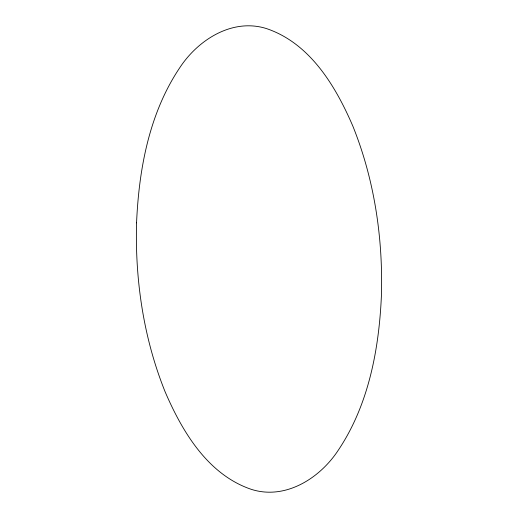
<?xml version="1.0" encoding="UTF-8"?>
<svg xmlns="http://www.w3.org/2000/svg" width="518" height="518" viewBox="0 0 518 518"><rect width="100%" height="100%" fill="white"/><g stroke="black" fill="none" stroke-linecap="round" stroke-linejoin="round"><path stroke-width="0.78" d="M136.564 222.837C134.971 280.296 143.622 338.416 165.151 391.873C182.355 431.837 207.88 474.637 251.359 489.368C285.334 500.2 319.671 478.379 338.001 450.628C368.699 405.076 379.079 349.171 381.436 295.163C383.029 237.704 374.378 179.584 352.849 126.127C335.645 86.163 310.12 43.363 266.64 28.632C232.666 17.8 198.329 39.621 179.999 67.372C149.301 112.924 138.921 168.829 136.564 222.837"/></g></svg>
